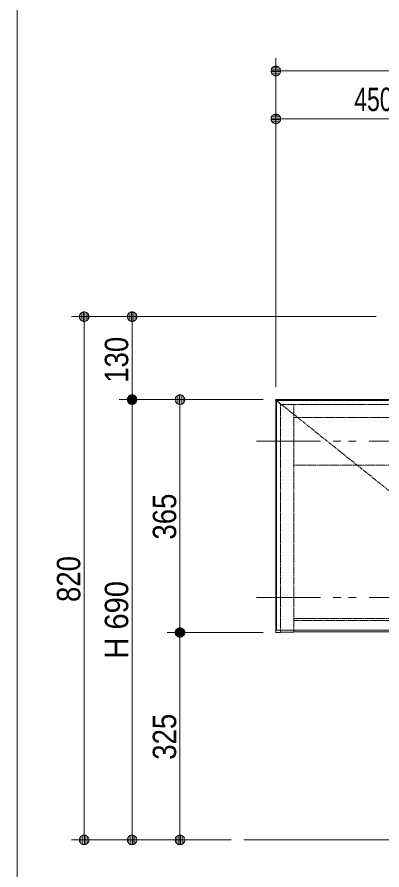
# Model space of a CAD drawing. Units: millimetres, scale not verified. Extents: x -6062 to 6062, y -3045 to 3045.
# Drawn here: x -368 to 204, y -2017 to -681 of the extents above; entities that cross this region are included whole.
import ezdxf
from ezdxf.enums import TextEntityAlignment as Align

# ---------------------------------------------------------------- set-up
doc = ezdxf.new("R2010")
doc.units = ezdxf.units.MM
doc.header["$LTSCALE"] = 20
doc.linetypes.add('DASHED1', pattern=[1.8, 1.2, -0.6])
doc.linetypes.add('DOUBLE_CHAIN1', pattern=[8.8, 5, -1, 0.6, -0.6, 0.6, -1])
for name, color, linetype, lineweight in [('0-0_1図面枠', 7, 'Continuous', 9), ('0-1_5ボウル・キャビネット', 7, 'Continuous', 9), ('0-2_2寸法-1', 7, 'Continuous', 9), ('0-3_0', 7, 'Continuous', 9)]:
    doc.layers.add(name, color=color, linetype=linetype, lineweight=lineweight)
doc.styles.add('ＭＳ Ｐゴシック', font='')
doc.styles.get('ＭＳ Ｐゴシック').set_extended_font_data('MS PGothic')

# ---------------------------------------------------------------- blocks, each defined once
blk = doc.blocks.new('グループ-4')
at = {"layer": '0-0_1図面枠'}
blk.add_line((28400, 43000), (28400, -48600), dxfattribs=at)
blk = doc.blocks.new('_Dot')
at = {"layer": '0-3_0'}
for p, q in [((-10, 0), (-20, 0)), ((9.78, 2), (-9.78, 2)), ((7.99, 6), (-7.99, 6)), ((9.16, -3.98), (-9.16, -3.98)), ((6, -7.98), (-6, -7.98))]:
    blk.add_line(p, q, dxfattribs=at)
for points in [[(10, 0), (9.92, 1.25), (9.69, 2.49), (9.3, 3.68), (8.76, 4.82), (8.09, 5.88), (7.29, 6.85), (6.37, 7.71), (5.36, 8.44), (4.26, 9.05), (3.09, 9.51), (1.87, 9.82), (0.63, 9.98), (-0.63, 9.98), (-1.87, 9.82), (-3.09, 9.51), (-4.26, 9.05), (-5.36, 8.44), (-6.37, 7.71), (-7.29, 6.85), (-8.09, 5.88), (-8.76, 4.82), (-9.3, 3.68), (-9.69, 2.49), (-9.92, 1.25), (-10, 0), (0, 0)], [(-10, 0), (-9.92, -1.25), (-9.69, -2.49), (-9.3, -3.68), (-8.76, -4.82), (-8.09, -5.88), (-7.29, -6.85), (-6.37, -7.71), (-5.36, -8.44), (-4.26, -9.05), (-3.09, -9.51), (-1.87, -9.82), (-0.63, -9.98), (0.63, -9.98), (1.87, -9.82), (3.09, -9.51), (4.26, -9.05), (5.36, -8.44), (6.37, -7.71), (7.29, -6.85), (8.09, -5.88), (8.76, -4.82), (9.3, -3.68), (9.69, -2.49), (9.92, -1.25), (10, 0), (0, 0)]]:
    blk.add_lwpolyline(points, close=True, dxfattribs=at)
blk = doc.blocks.new('グループ-38')
at = {"layer": '0-1_5ボウル・キャビネット'}
for points in [[(36530, -25630), (36500, -25600), (54500, -25600), (54470, -25630)], [(36530, -25630), (36500, -25600), (36500, -32900), (36650, -32900), (36650, -32830)], [(54470, -25630), (54500, -25600), (54500, -32900), (54350, -32900), (54350, -32830)]]:
    blk.add_lwpolyline(points, dxfattribs=at)
at = {"layer": '0-1_5ボウル・キャビネット', "linetype": 'DASHED1'}
for points in [[(36530, -25630), (36650, -25750), (54350, -25750), (54470, -25630)], [(36650, -32830), (36650, -25750), (36530, -25630)], [(54350, -32830), (54350, -25750), (54470, -25630)]]:
    blk.add_lwpolyline(points, dxfattribs=at)
blk = doc.blocks.new('グループ-39')
at = {"layer": '0-1_5ボウル・キャビネット', "linetype": 'DASHED1'}
for p, q in [((37060, -32830), (37060, -25750)), ((53940, -32830), (53940, -25750))]:
    blk.add_line(p, q, dxfattribs=at)
at = {"layer": '0-1_5ボウル・キャビネット'}
for points in [[(36650, -32890), (37060, -32890), (37060, -32830)], [(54350, -32890), (53940, -32890), (53940, -32830)]]:
    blk.add_lwpolyline(points, dxfattribs=at)
blk = doc.blocks.new('グループ-40')
at = {"layer": '0-1_5ボウル・キャビネット', "linetype": 'DASHED1'}
blk.add_line((45586, -26376), (45414, -26376), dxfattribs=at)
for points in [[(45938.4, -26488), (46135, -26210), (46135, -26160), (44865, -26160), (44865, -26210), (45061.6, -26488)], [(45380, -26266.3), (45380, -26160), (45060, -26160), (45060, -26266.3)], [(45620, -26266.3), (45620, -26160), (45940, -26160), (45940, -26266.3)], [(45135.1, -26446), (45170, -26446), (45170, -26306), (45135.1, -26306)], [(45304.9, -26446), (45270, -26446), (45270, -26306), (45304.9, -26306)], [(45695.1, -26446), (45730, -26446), (45730, -26306), (45695.1, -26306)], [(45864.9, -26446), (45830, -26446), (45830, -26306), (45864.9, -26306)]]:
    blk.add_lwpolyline(points, dxfattribs=at)
for centre, radius in [((45220, -26376), 194), ((45780, -26376), 194), ((45220, -26376), 142), ((45220, -26376), 110), ((45780, -26376), 142), ((45780, -26376), 110)]:
    blk.add_circle(centre, radius, dxfattribs=at)
blk = doc.blocks.new('グループ-41')
at = {"layer": '0-1_5ボウル・キャビネット', "linetype": 'DASHED1'}
for p, q in [((53940, -26160), (37060, -26160)), ((37060, -27650), (53940, -27650))]:
    blk.add_line(p, q, dxfattribs=at)
at = {"layer": '0-1_5ボウル・キャビネット'}
blk.add_line((37060, -32880), (53940, -32880), dxfattribs=at)
at = {"layer": '0-1_5ボウル・キャビネット', "linetype": 'DOUBLE_CHAIN1'}
blk.add_lwpolyline([(36520, -25630), (45500, -32830), (54480, -25630)], dxfattribs=at)
at = {"layer": '0-1_5ボウル・キャビネット'}
blk.add_lwpolyline([(36520, -25630), (54480, -25630), (54480, -32830), (36520, -32830)], close=True, dxfattribs=at)
at = {"layer": '0-1_5ボウル・キャビネット', "linetype": 'DASHED1'}
blk.add_lwpolyline([(37060, -32460), (53940, -32460), (53940, -32520), (37060, -32520)], close=True, dxfattribs=at)
at = {"layer": '0-1_5ボウル・キャビネット'}
for name in ['グループ-38', 'グループ-39', 'グループ-40']:
    blk.add_blockref(name, (0, 0), dxfattribs=at)

msp = doc.modelspace()

# ---------------------------------------------------------------- linework, layer by layer
at = {"layer": '0-1_5ボウル・キャビネット', "linetype": 'DOUBLE_CHAIN1'}
for p, q in [((987.5, -1345), (-12.5, -1345)), ((987.5, -1590), (-12.5, -1590))]:
    msp.add_line(p, q, dxfattribs=at)
at = {"layer": '0-1_5ボウル・キャビネット'}
msp.add_line((987.5, -1970), (-12.5, -1970), dxfattribs=at)
at = {"layer": '0-2_2寸法-1'}
for p, q in [((37.5, -820), (37.5, -745)), ((922.49, -765), (52.51, -765)), ((37.5, -1260), (37.5, -820)), ((52.51, -840), (472.49, -840)), ((-207.5, -1150), (-282.5, -1150)), ((194.67, -1150), (-207.5, -1150)), ((-262.5, -1954.99), (-262.5, -1165.01)), ((-187.5, -1165.01), (-187.5, -1264.99)), ((-132.5, -1280), (-207.5, -1280)), ((-132.5, -1280), (-207.5, -1280)), ((17.5, -1280), (-132.5, -1280)), ((-187.5, -1954.99), (-187.5, -1295.01)), ((-112.5, -1629.99), (-112.5, -1295.01)), ((17.5, -1645), (-132.5, -1645)), ((17.5, -1645), (-132.5, -1645)), ((-112.5, -1954.99), (-112.5, -1660.01)), ((-207.5, -1970), (-282.5, -1970)), ((-132.5, -1970), (-207.5, -1970)), ((-32.5, -1970), (-132.5, -1970))]:
    msp.add_line(p, q, dxfattribs=at)

# ---------------------------------------------------------------- block references
at = {"layer": '0-0_1図面枠', "xscale": 0.05, "yscale": 0.05}
msp.add_blockref('グループ-4', (-1787.5, 0), dxfattribs=at)
at = {"layer": '0-1_5ボウル・キャビネット', "xscale": 0.05, "yscale": 0.05}
msp.add_blockref('グループ-41', (-1787.5, 0), dxfattribs=at)
at = {"layer": '0-2_2寸法-1', "xscale": 0.7503418, "yscale": 0.7503418}
for p, rotation in [((37.5, -765), 180), ((37.5, -840), 180), ((-262.5, -1150), 90), ((-187.5, -1150), 90), ((-187.5, -1280), 270), ((-187.5, -1280), 90), ((-112.5, -1280), 90), ((-112.5, -1645), 270), ((-112.5, -1645), 90), ((-262.5, -1970), 270), ((-187.5, -1970), 270), ((-112.5, -1970), 270)]:
    msp.add_blockref('_Dot', p, dxfattribs=dict(at, rotation=rotation))

# ---------------------------------------------------------------- texts
at = {"layer": '0-2_2寸法-1', "style": 'ＭＳ Ｐゴシック', "width": 0.75}
msp.add_text('450 （375）', height=36.66, dxfattribs=at).set_placement((160.29, -838.81), align=Align.BOTTOM_LEFT)
at = {"layer": '0-2_2寸法-1', "style": 'ＭＳ Ｐゴシック'}
for s, height, width, p in [('130', 36.66, 0.9, (-182.54, -1253.61)), ('365', 36.66, 0.9, (-107.44, -1499.39)), ('820', 36.66, 0.9, (-257.54, -1597.18)), ('H 690', 36.69, 0.95, (-182.54, -1685.99)), ('325', 36.66, 0.9, (-107.44, -1844.39))]:
    msp.add_text(s, height=height, rotation=90, dxfattribs=dict(at, width=width)).set_placement(p, align=Align.BOTTOM_LEFT)

doc.saveas('drawing.dxf')
